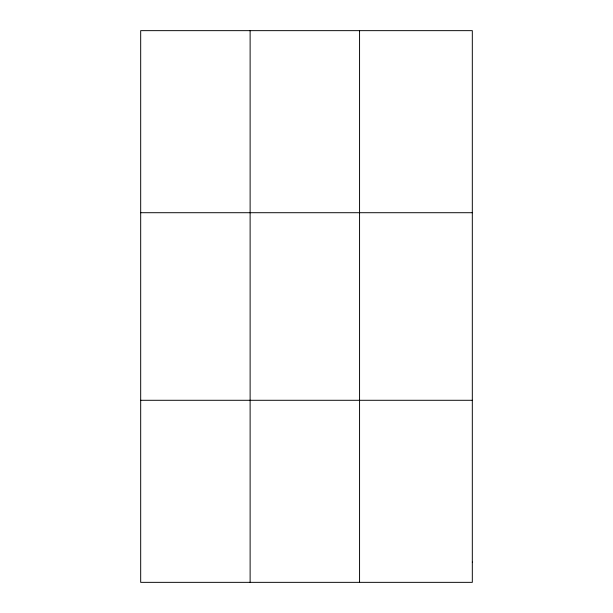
<?xml version="1.0" encoding="UTF-8"?>
<svg xmlns="http://www.w3.org/2000/svg" width="613" height="613" viewBox="0 0 613 613"><rect width="100%" height="100%" fill="white"/><g stroke="black" fill="none" stroke-linecap="round" stroke-linejoin="round"><path stroke-width="0.92" d="M250.119 30.65L250.119 582.35M359.563 30.65L359.563 582.35M140.683 212.711L472.316 212.711M140.683 400.289L472.316 400.289M472.316 562.121L472.316 582.35L140.683 582.35L140.683 30.65L472.316 30.65L472.316 562.121"/></g></svg>
